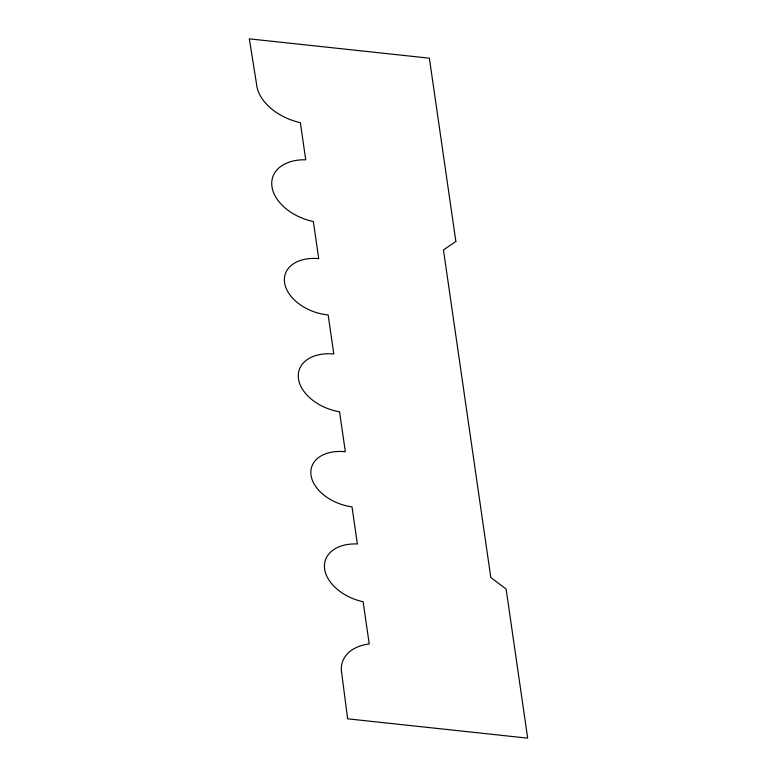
<?xml version="1.0" encoding="UTF-8"?>
<svg xmlns="http://www.w3.org/2000/svg" width="777" height="777" viewBox="0 0 777 777"><rect width="100%" height="100%" fill="white"/><g stroke="black" fill="none" stroke-linecap="round" stroke-linejoin="round"><path stroke-width="1.17" d="M455.866 241.453L443.463 249.961L490.811 577.544L506.109 589.024L527.67 738.15L347.63 718.822L341.763 673.533A48.019 31.818 18.7 0 1 369.23 643.929L363.131 601.748A41.987 27.817 18.7 0 1 324.543 568.191A41.987 27.817 18.7 0 1 357.371 543.968L352 506.837A39.617 26.253 18.7 0 1 310.975 474.796A39.617 26.253 18.7 0 1 345.338 451.767L339.559 411.781A41.725 27.651 18.7 0 1 298.368 377.884A41.725 27.651 18.7 0 1 333.799 353.991L328.156 314.967A40.287 26.7 18.7 0 1 284.644 283.11A40.287 26.7 18.7 0 1 318.725 258.654L313.354 221.532A44.765 29.662 18.7 0 1 271.901 186.208A44.765 29.662 18.7 0 1 305.73 159.79L300.359 122.669A48.019 31.818 18.7 0 1 256.585 84.285L249.33 38.85L429.37 58.178L455.866 241.453"/></g></svg>
